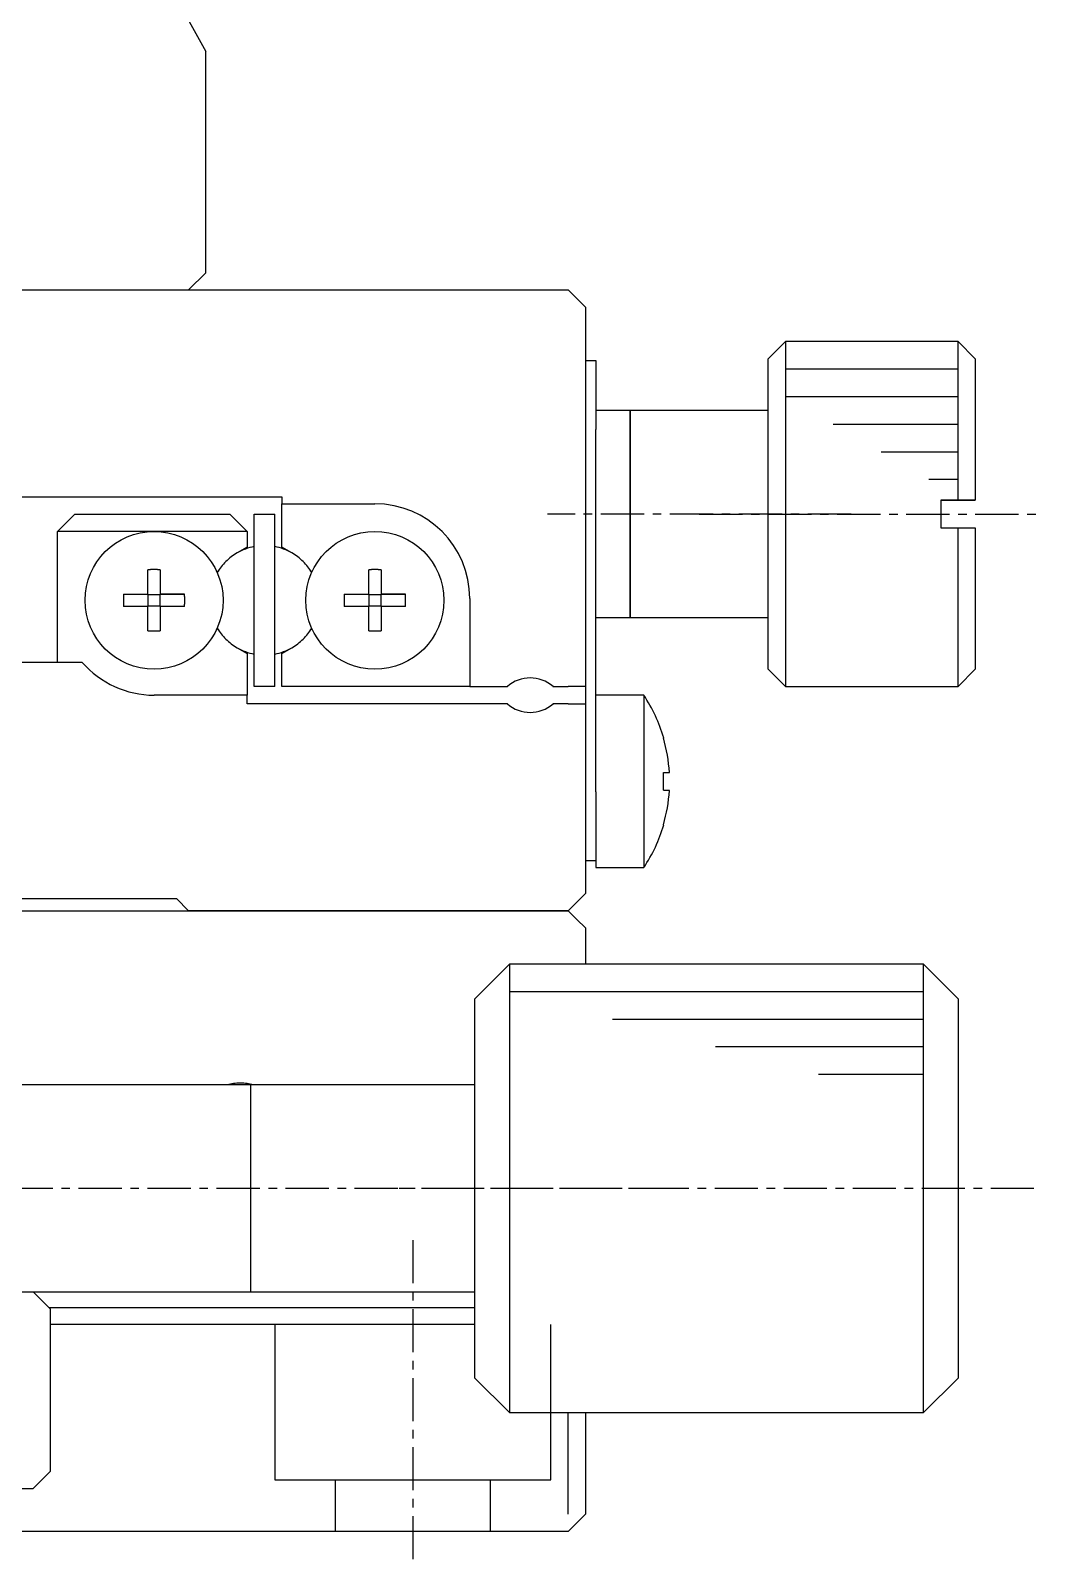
# Model space of a CAD drawing. Extents: x 498 to 751, y 35 to 216.
# Drawn here: x 721.56 to 750.93, y 83.83 to 128.3 of the extents above; entities that cross this region are included whole.
import ezdxf

# ---------------------------------------------------------------- set-up
doc = ezdxf.new("R2010")
doc.units = 0
doc.linetypes.add('CENTER', pattern=[2, 1.25, -0.25, 0.25, -0.25])
doc.layers.get('0').update_dxf_attribs({"linetype": 'CONTINUOUS'})
doc.layers.add('CENTER', color=1, linetype='CENTER')

msp = doc.modelspace()

# ---------------------------------------------------------------- linework, layer by layer
at = {"color": 7, "linetype": 'CONTINUOUS'}
for p, q in [((725.381, 129.961), (726.631, 127.691)), ((726.631, 121.279), (726.631, 127.691)), ((726.631, 121.279), (726.131, 120.779)), ((668.131, 120.779), (737.131, 120.779)), ((672.131, 120.779), (726.131, 120.779)), ((737.381, 120.529), (737.131, 120.779)), ((737.381, 120.529), (737.631, 120.279)), ((737.631, 120.279), (737.631, 109.279)), ((743.431, 119.279), (742.931, 118.779)), ((748.431, 119.279), (743.431, 119.279)), ((743.431, 119.279), (743.431, 109.279)), ((748.431, 114.679), (748.431, 119.279)), ((748.931, 118.779), (748.431, 119.279)), ((737.631, 118.729), (737.931, 118.729)), ((737.931, 118.729), (737.931, 116.729)), ((742.931, 109.779), (742.931, 118.779)), ((748.931, 118.779), (748.931, 114.679)), ((738.931, 117.279), (737.931, 117.279)), ((738.931, 117.279), (738.931, 111.279)), ((738.931, 111.279), (738.931, 117.279)), ((742.931, 117.279), (738.931, 117.279)), ((737.931, 106.229), (737.931, 116.729)), ((712.831, 114.779), (728.831, 114.779)), ((728.831, 114.779), (728.831, 114.579)), ((728.831, 113.323), (728.831, 114.579)), ((728.831, 114.579), (731.531, 114.579)), ((747.931, 114.679), (748.431, 114.679)), ((748.431, 114.679), (747.931, 114.679)), ((747.931, 114.679), (747.931, 113.879)), ((748.431, 114.679), (748.931, 114.679)), ((748.931, 114.679), (748.431, 114.679)), ((722.331, 113.779), (722.831, 114.279)), ((722.831, 114.279), (727.331, 114.279)), ((727.331, 114.279), (727.831, 113.779)), ((728.031, 114.279), (728.631, 114.279)), ((728.031, 109.279), (728.031, 114.279)), ((728.631, 109.279), (728.631, 114.279)), ((747.931, 113.879), (748.431, 113.879)), ((748.431, 113.879), (748.931, 113.879)), ((748.431, 109.279), (748.431, 113.879)), ((748.931, 113.879), (748.931, 109.779)), ((725.131, 113.779), (722.331, 113.779)), ((722.331, 109.979), (722.331, 113.779)), ((727.831, 113.779), (725.131, 113.779)), ((727.831, 113.779), (727.831, 113.323)), ((727.831, 113.323), (727.537, 113.154)), ((729.124, 113.154), (728.831, 113.323)), ((724.951, 111.959), (724.951, 112.665)), ((725.311, 112.665), (725.311, 111.959)), ((731.351, 111.959), (731.351, 112.665)), ((731.711, 112.665), (731.711, 111.959)), ((724.244, 111.959), (724.951, 111.959)), ((724.244, 111.959), (724.951, 111.959)), ((724.961, 111.948), (724.951, 111.959)), ((724.961, 111.609), (724.961, 111.948)), ((724.961, 111.948), (725.3, 111.948)), ((725.3, 111.948), (725.311, 111.959)), ((725.3, 111.948), (725.3, 111.609)), ((725.311, 111.959), (726.017, 111.959)), ((726.017, 111.959), (725.311, 111.959)), ((730.644, 111.959), (731.351, 111.959)), ((730.644, 111.959), (731.351, 111.959)), ((731.361, 111.948), (731.351, 111.959)), ((731.361, 111.609), (731.361, 111.948)), ((731.361, 111.948), (731.7, 111.948)), ((731.7, 111.948), (731.711, 111.959)), ((731.7, 111.948), (731.7, 111.609)), ((731.711, 111.959), (732.417, 111.959)), ((732.417, 111.959), (731.711, 111.959)), ((734.281, 111.829), (734.281, 109.279)), ((724.951, 111.599), (724.244, 111.599)), ((724.961, 111.609), (724.951, 111.599)), ((724.951, 110.892), (724.951, 111.599)), ((725.3, 111.609), (724.961, 111.609)), ((725.3, 111.609), (725.311, 111.599)), ((725.311, 111.599), (725.311, 110.892)), ((726.017, 111.599), (725.311, 111.599)), ((731.351, 111.599), (730.644, 111.599)), ((731.361, 111.609), (731.351, 111.599)), ((731.351, 110.892), (731.351, 111.599)), ((731.7, 111.609), (731.361, 111.609)), ((731.7, 111.609), (731.711, 111.599)), ((731.711, 111.599), (731.711, 110.892)), ((732.417, 111.599), (731.711, 111.599)), ((737.931, 111.279), (738.931, 111.279)), ((738.931, 111.279), (742.931, 111.279)), ((727.537, 110.404), (727.831, 110.234)), ((728.831, 110.234), (729.124, 110.404)), ((723.052, 109.979), (715.331, 109.979)), ((727.831, 110.234), (727.831, 109.029)), ((728.831, 109.279), (728.831, 110.234)), ((742.931, 109.779), (743.431, 109.279)), ((748.431, 109.279), (748.931, 109.779)), ((727.831, 109.029), (725.131, 109.029)), ((727.831, 108.779), (727.831, 109.029)), ((728.631, 109.279), (728.031, 109.279)), ((734.281, 109.279), (728.831, 109.279)), ((734.281, 109.279), (735.369, 109.279)), ((736.692, 109.279), (737.131, 109.279)), ((737.631, 109.279), (737.131, 109.279)), ((737.631, 109.279), (737.631, 108.779)), ((739.322, 109.029), (737.931, 109.029)), ((739.322, 109.029), (739.322, 104.029)), ((743.431, 109.279), (748.431, 109.279)), ((735.369, 108.779), (727.831, 108.779)), ((737.131, 108.779), (736.692, 108.779)), ((737.131, 108.779), (737.631, 108.779)), ((737.631, 108.779), (737.631, 103.279)), ((739.893, 107.787), (739.9, 107.791)), ((739.893, 106.789), (740.066, 106.789)), ((737.931, 106.229), (737.931, 104.229)), ((740.066, 106.269), (739.893, 106.269)), ((739.9, 105.267), (739.893, 105.27)), ((737.931, 104.229), (737.631, 104.229)), ((737.931, 104.229), (737.931, 104.029)), ((737.931, 104.029), (739.322, 104.029)), ((737.631, 103.279), (737.381, 103.029)), ((679.131, 102.779), (726.131, 102.779)), ((712.731, 103.129), (725.781, 103.129)), ((725.781, 103.129), (726.131, 102.779)), ((728.931, 102.779), (726.131, 102.779)), ((726.131, 102.779), (728.931, 102.779)), ((737.131, 102.779), (728.931, 102.779)), ((728.931, 102.779), (737.131, 102.779)), ((737.131, 102.779), (737.381, 103.029)), ((737.381, 102.529), (737.131, 102.779)), ((737.381, 102.529), (737.631, 102.279)), ((737.631, 102.279), (737.631, 101.229)), ((735.431, 101.229), (734.431, 100.229)), ((747.431, 101.229), (735.431, 101.229)), ((735.431, 101.229), (735.431, 94.67)), ((748.431, 100.229), (747.431, 101.229)), ((747.431, 88.229), (747.431, 101.229)), ((734.431, 94.679), (734.431, 100.229)), ((748.431, 100.229), (748.431, 89.229)), ((727.936, 97.729), (718.931, 97.729)), ((734.431, 97.729), (727.926, 97.729)), ((727.931, 91.729), (727.931, 97.729)), ((734.431, 89.229), (734.431, 94.679)), ((735.431, 94.67), (735.431, 88.229)), ((718.931, 91.729), (727.931, 91.729)), ((722.131, 91.229), (721.631, 91.729)), ((727.926, 91.729), (727.931, 91.729)), ((727.931, 91.729), (727.936, 91.729)), ((727.931, 91.729), (734.431, 91.729)), ((722.081, 91.279), (734.431, 91.279)), ((722.131, 86.529), (722.131, 91.229)), ((734.431, 90.779), (722.131, 90.779)), ((734.431, 89.229), (735.431, 88.229)), ((747.431, 88.229), (748.431, 89.229)), ((735.431, 88.229), (747.431, 88.229)), ((737.131, 85.279), (737.131, 88.229)), ((737.631, 88.229), (737.631, 87.479)), ((737.631, 88.229), (737.631, 85.279)), ((737.631, 87.479), (737.631, 85.279)), ((721.631, 86.029), (722.131, 86.529)), ((716.583, 86.029), (721.631, 86.029)), ((737.381, 85.029), (737.131, 84.779)), ((737.631, 85.279), (737.381, 85.029)), ((737.131, 84.779), (668.131, 84.779))]:
    msp.add_line(p, q, dxfattribs=at)
at = {"color": 3, "linetype": 'CONTINUOUS'}
for p, q in [((748.431, 118.479), (743.431, 118.479)), ((748.431, 117.679), (743.431, 117.679)), ((748.431, 116.879), (744.816, 116.879)), ((748.431, 116.079), (746.202, 116.079)), ((748.431, 115.279), (747.588, 115.279)), ((747.431, 100.429), (735.431, 100.429)), ((747.431, 99.629), (738.416, 99.629)), ((747.431, 98.829), (741.402, 98.829)), ((747.431, 98.029), (744.388, 98.029)), ((728.631, 90.779), (728.631, 86.279)), ((736.631, 86.279), (736.631, 90.779)), ((728.631, 86.279), (736.631, 86.279)), ((730.381, 86.279), (730.381, 84.779)), ((734.881, 84.779), (734.881, 86.279))]:
    msp.add_line(p, q, dxfattribs=at)
at = {"color": 7, "linetype": 'CONTINUOUS'}
for points in [[(725.311, 112.666, 0), (725.307, 112.666, 0), (725.305, 112.666, 0), (725.301, 112.666, 0), (725.299, 112.666, 0), (725.297, 112.666, 0), (725.293, 112.666, 0), (725.291, 112.666, 0), (725.287, 112.666, 0), (725.285, 112.666, 0), (725.283, 112.666, 0), (725.279, 112.666, 0), (725.277, 112.666, 0), (725.273, 112.666, 0), (725.271, 112.666, 0), (725.269, 112.666, 0), (725.265, 112.666, 0), (725.263, 112.666, 0), (725.259, 112.666, 0), (725.257, 112.666, 0), (725.255, 112.666, 0), (725.251, 112.666, 0), (725.249, 112.666, 0), (725.245, 112.666, 0), (725.243, 112.666, 0), (725.241, 112.666, 0), (725.237, 112.666, 0), (725.235, 112.666, 0), (725.231, 112.666, 0), (725.229, 112.668, 0), (725.225, 112.668, 0), (725.223, 112.668, 0), (725.221, 112.668, 0), (725.217, 112.668, 0), (725.215, 112.668, 0), (725.211, 112.668, 0), (725.209, 112.668, 0), (725.207, 112.668, 0), (725.203, 112.668, 0), (725.201, 112.668, 0), (725.197, 112.668, 0), (725.195, 112.668, 0), (725.193, 112.668, 0), (725.189, 112.668, 0), (725.187, 112.668, 0), (725.183, 112.668, 0), (725.181, 112.668, 0), (725.179, 112.668, 0), (725.175, 112.668, 0), (725.173, 112.668, 0), (725.169, 112.668, 0), (725.167, 112.668, 0), (725.165, 112.668, 0), (725.161, 112.668, 0), (725.159, 112.668, 0), (725.155, 112.668, 0), (725.153, 112.668, 0), (725.149, 112.668, 0), (725.147, 112.668, 0), (725.145, 112.668, 0), (725.141, 112.668, 0), (725.139, 112.668, 0), (725.135, 112.668, 0), (725.133, 112.668, 0), (725.131, 112.668, 0), (725.127, 112.668, 0), (725.125, 112.668, 0), (725.121, 112.668, 0), (725.119, 112.668, 0), (725.117, 112.668, 0), (725.113, 112.668, 0), (725.111, 112.668, 0), (725.107, 112.668, 0), (725.105, 112.668, 0), (725.103, 112.668, 0), (725.099, 112.668, 0), (725.097, 112.668, 0), (725.093, 112.668, 0), (725.091, 112.668, 0), (725.089, 112.668, 0), (725.085, 112.668, 0), (725.083, 112.668, 0), (725.079, 112.668, 0), (725.077, 112.668, 0), (725.073, 112.668, 0), (725.071, 112.668, 0), (725.069, 112.668, 0), (725.065, 112.668, 0), (725.063, 112.668, 0), (725.059, 112.668, 0), (725.057, 112.668, 0), (725.055, 112.668, 0), (725.051, 112.668, 0), (725.049, 112.668, 0), (725.045, 112.668, 0), (725.043, 112.668, 0), (725.041, 112.668, 0), (725.037, 112.668, 0), (725.035, 112.668, 0), (725.031, 112.668, 0), (725.029, 112.666, 0), (725.027, 112.666, 0), (725.023, 112.666, 0), (725.021, 112.666, 0), (725.017, 112.666, 0), (725.015, 112.666, 0), (725.013, 112.666, 0), (725.009, 112.666, 0), (725.007, 112.666, 0), (725.003, 112.666, 0), (725.001, 112.666, 0), (724.999, 112.666, 0), (724.995, 112.666, 0), (724.993, 112.666, 0), (724.989, 112.666, 0), (724.987, 112.666, 0), (724.983, 112.666, 0), (724.981, 112.666, 0), (724.979, 112.666, 0), (724.975, 112.666, 0), (724.973, 112.666, 0), (724.969, 112.666, 0), (724.967, 112.666, 0), (724.965, 112.666, 0), (724.961, 112.666, 0), (724.959, 112.666, 0), (724.955, 112.666, 0), (724.953, 112.666, 0), (724.951, 112.666, 0)], [(731.711, 112.666, 0), (731.707, 112.666, 0), (731.705, 112.666, 0), (731.701, 112.666, 0), (731.699, 112.666, 0), (731.697, 112.666, 0), (731.693, 112.666, 0), (731.691, 112.666, 0), (731.687, 112.666, 0), (731.685, 112.666, 0), (731.683, 112.666, 0), (731.679, 112.666, 0), (731.677, 112.666, 0), (731.673, 112.666, 0), (731.671, 112.666, 0), (731.669, 112.666, 0), (731.665, 112.666, 0), (731.663, 112.666, 0), (731.659, 112.666, 0), (731.657, 112.666, 0), (731.655, 112.666, 0), (731.651, 112.666, 0), (731.649, 112.666, 0), (731.645, 112.666, 0), (731.643, 112.666, 0), (731.641, 112.666, 0), (731.637, 112.666, 0), (731.635, 112.666, 0), (731.631, 112.666, 0), (731.629, 112.668, 0), (731.625, 112.668, 0), (731.623, 112.668, 0), (731.621, 112.668, 0), (731.617, 112.668, 0), (731.615, 112.668, 0), (731.611, 112.668, 0), (731.609, 112.668, 0), (731.607, 112.668, 0), (731.603, 112.668, 0), (731.601, 112.668, 0), (731.597, 112.668, 0), (731.595, 112.668, 0), (731.593, 112.668, 0), (731.589, 112.668, 0), (731.587, 112.668, 0), (731.583, 112.668, 0), (731.581, 112.668, 0), (731.579, 112.668, 0), (731.575, 112.668, 0), (731.573, 112.668, 0), (731.569, 112.668, 0), (731.567, 112.668, 0), (731.565, 112.668, 0), (731.561, 112.668, 0), (731.559, 112.668, 0), (731.555, 112.668, 0), (731.553, 112.668, 0), (731.549, 112.668, 0), (731.547, 112.668, 0), (731.545, 112.668, 0), (731.541, 112.668, 0), (731.539, 112.668, 0), (731.535, 112.668, 0), (731.533, 112.668, 0), (731.531, 112.668, 0), (731.527, 112.668, 0), (731.525, 112.668, 0), (731.521, 112.668, 0), (731.519, 112.668, 0), (731.517, 112.668, 0), (731.513, 112.668, 0), (731.511, 112.668, 0), (731.507, 112.668, 0), (731.505, 112.668, 0), (731.503, 112.668, 0), (731.499, 112.668, 0), (731.497, 112.668, 0), (731.493, 112.668, 0), (731.491, 112.668, 0), (731.489, 112.668, 0), (731.485, 112.668, 0), (731.483, 112.668, 0), (731.479, 112.668, 0), (731.477, 112.668, 0), (731.473, 112.668, 0), (731.471, 112.668, 0), (731.469, 112.668, 0), (731.465, 112.668, 0), (731.463, 112.668, 0), (731.459, 112.668, 0), (731.457, 112.668, 0), (731.455, 112.668, 0), (731.451, 112.668, 0), (731.449, 112.668, 0), (731.445, 112.668, 0), (731.443, 112.668, 0), (731.441, 112.668, 0), (731.437, 112.668, 0), (731.435, 112.668, 0), (731.431, 112.668, 0), (731.429, 112.666, 0), (731.427, 112.666, 0), (731.423, 112.666, 0), (731.421, 112.666, 0), (731.417, 112.666, 0), (731.415, 112.666, 0), (731.413, 112.666, 0), (731.409, 112.666, 0), (731.407, 112.666, 0), (731.403, 112.666, 0), (731.401, 112.666, 0), (731.399, 112.666, 0), (731.395, 112.666, 0), (731.393, 112.666, 0), (731.389, 112.666, 0), (731.387, 112.666, 0), (731.383, 112.666, 0), (731.381, 112.666, 0), (731.379, 112.666, 0), (731.375, 112.666, 0), (731.373, 112.666, 0), (731.369, 112.666, 0), (731.367, 112.666, 0), (731.365, 112.666, 0), (731.361, 112.666, 0), (731.359, 112.666, 0), (731.355, 112.666, 0), (731.353, 112.666, 0), (731.351, 112.666, 0)], [(724.243, 111.96, 0), (724.243, 111.956, 0), (724.243, 111.954, 0), (724.243, 111.95, 0), (724.243, 111.948, 0), (724.243, 111.946, 0), (724.243, 111.942, 0), (724.243, 111.94, 0), (724.243, 111.936, 0), (724.243, 111.934, 0), (724.243, 111.93, 0), (724.243, 111.928, 0), (724.243, 111.926, 0), (724.243, 111.922, 0), (724.243, 111.92, 0), (724.243, 111.916, 0), (724.243, 111.914, 0), (724.243, 111.912, 0), (724.243, 111.908, 0), (724.243, 111.906, 0), (724.243, 111.902, 0), (724.243, 111.9, 0), (724.243, 111.898, 0), (724.243, 111.894, 0), (724.243, 111.892, 0), (724.243, 111.888, 0), (724.243, 111.886, 0), (724.243, 111.884, 0), (724.243, 111.88, 0), (724.243, 111.878, 0), (724.243, 111.874, 0), (724.243, 111.872, 0), (724.243, 111.87, 0), (724.243, 111.866, 0), (724.243, 111.864, 0), (724.243, 111.86, 0), (724.243, 111.858, 0), (724.243, 111.856, 0), (724.243, 111.852, 0), (724.243, 111.85, 0), (724.241, 111.846, 0), (724.241, 111.844, 0), (724.241, 111.842, 0), (724.241, 111.838, 0), (724.241, 111.836, 0), (724.241, 111.832, 0), (724.241, 111.83, 0), (724.241, 111.826, 0), (724.241, 111.824, 0), (724.241, 111.822, 0), (724.241, 111.818, 0), (724.241, 111.816, 0), (724.241, 111.812, 0), (724.241, 111.81, 0), (724.241, 111.808, 0), (724.241, 111.804, 0), (724.241, 111.802, 0), (724.241, 111.798, 0), (724.241, 111.796, 0), (724.241, 111.794, 0), (724.241, 111.79, 0), (724.241, 111.788, 0), (724.241, 111.784, 0), (724.241, 111.782, 0), (724.241, 111.78, 0), (724.241, 111.776, 0), (724.241, 111.774, 0), (724.241, 111.77, 0), (724.241, 111.768, 0), (724.241, 111.766, 0), (724.241, 111.762, 0), (724.241, 111.76, 0), (724.241, 111.756, 0), (724.241, 111.754, 0), (724.241, 111.75, 0), (724.241, 111.748, 0), (724.241, 111.746, 0), (724.241, 111.742, 0), (724.241, 111.74, 0), (724.241, 111.736, 0), (724.241, 111.734, 0), (724.241, 111.732, 0), (724.241, 111.728, 0), (724.241, 111.726, 0), (724.241, 111.722, 0), (724.241, 111.72, 0), (724.241, 111.718, 0), (724.241, 111.714, 0), (724.241, 111.712, 0), (724.243, 111.708, 0), (724.243, 111.706, 0), (724.243, 111.704, 0), (724.243, 111.7, 0), (724.243, 111.698, 0), (724.243, 111.694, 0), (724.243, 111.692, 0), (724.243, 111.69, 0), (724.243, 111.686, 0), (724.243, 111.684, 0), (724.243, 111.68, 0), (724.243, 111.678, 0), (724.243, 111.674, 0), (724.243, 111.672, 0), (724.243, 111.67, 0), (724.243, 111.666, 0), (724.243, 111.664, 0), (724.243, 111.66, 0), (724.243, 111.658, 0), (724.243, 111.656, 0), (724.243, 111.652, 0), (724.243, 111.65, 0), (724.243, 111.646, 0), (724.243, 111.644, 0), (724.243, 111.642, 0), (724.243, 111.638, 0), (724.243, 111.636, 0), (724.243, 111.632, 0), (724.243, 111.63, 0), (724.243, 111.628, 0), (724.243, 111.624, 0), (724.243, 111.622, 0), (724.243, 111.618, 0), (724.243, 111.616, 0), (724.243, 111.614, 0), (724.243, 111.61, 0), (724.243, 111.608, 0), (724.243, 111.604, 0), (724.243, 111.602, 0), (724.243, 111.6, 0)], [(726.017, 111.6, 0), (726.017, 111.602, 0), (726.017, 111.604, 0), (726.017, 111.608, 0), (726.017, 111.61, 0), (726.017, 111.614, 0), (726.017, 111.616, 0), (726.017, 111.618, 0), (726.017, 111.622, 0), (726.017, 111.624, 0), (726.017, 111.628, 0), (726.017, 111.63, 0), (726.017, 111.632, 0), (726.017, 111.636, 0), (726.017, 111.638, 0), (726.017, 111.642, 0), (726.017, 111.644, 0), (726.017, 111.646, 0), (726.017, 111.65, 0), (726.017, 111.652, 0), (726.017, 111.656, 0), (726.017, 111.658, 0), (726.017, 111.66, 0), (726.017, 111.664, 0), (726.019, 111.666, 0), (726.019, 111.67, 0), (726.019, 111.672, 0), (726.019, 111.674, 0), (726.019, 111.678, 0), (726.019, 111.68, 0), (726.019, 111.684, 0), (726.019, 111.686, 0), (726.019, 111.69, 0), (726.019, 111.692, 0), (726.019, 111.694, 0), (726.019, 111.698, 0), (726.019, 111.7, 0), (726.019, 111.704, 0), (726.019, 111.706, 0), (726.019, 111.708, 0), (726.019, 111.712, 0), (726.019, 111.714, 0), (726.019, 111.718, 0), (726.019, 111.72, 0), (726.019, 111.722, 0), (726.019, 111.726, 0), (726.019, 111.728, 0), (726.019, 111.732, 0), (726.019, 111.734, 0), (726.019, 111.736, 0), (726.019, 111.74, 0), (726.019, 111.742, 0), (726.019, 111.746, 0), (726.019, 111.748, 0), (726.019, 111.75, 0), (726.019, 111.754, 0), (726.019, 111.756, 0), (726.019, 111.76, 0), (726.019, 111.762, 0), (726.019, 111.766, 0), (726.019, 111.768, 0), (726.019, 111.77, 0), (726.019, 111.774, 0), (726.019, 111.776, 0), (726.019, 111.78, 0), (726.019, 111.782, 0), (726.019, 111.784, 0), (726.019, 111.788, 0), (726.019, 111.79, 0), (726.019, 111.794, 0), (726.019, 111.796, 0), (726.019, 111.798, 0), (726.019, 111.802, 0), (726.019, 111.804, 0), (726.019, 111.808, 0), (726.019, 111.81, 0), (726.019, 111.812, 0), (726.019, 111.816, 0), (726.019, 111.818, 0), (726.019, 111.822, 0), (726.019, 111.824, 0), (726.019, 111.826, 0), (726.019, 111.83, 0), (726.019, 111.832, 0), (726.019, 111.836, 0), (726.019, 111.838, 0), (726.019, 111.842, 0), (726.019, 111.844, 0), (726.019, 111.846, 0), (726.019, 111.85, 0), (726.019, 111.852, 0), (726.019, 111.856, 0), (726.019, 111.858, 0), (726.019, 111.86, 0), (726.019, 111.864, 0), (726.019, 111.866, 0), (726.019, 111.87, 0), (726.019, 111.872, 0), (726.019, 111.874, 0), (726.019, 111.878, 0), (726.019, 111.88, 0), (726.019, 111.884, 0), (726.019, 111.886, 0), (726.019, 111.888, 0), (726.019, 111.892, 0), (726.017, 111.894, 0), (726.017, 111.898, 0), (726.017, 111.9, 0), (726.017, 111.902, 0), (726.017, 111.906, 0), (726.017, 111.908, 0), (726.017, 111.912, 0), (726.017, 111.914, 0), (726.017, 111.916, 0), (726.017, 111.92, 0), (726.017, 111.922, 0), (726.017, 111.926, 0), (726.017, 111.928, 0), (726.017, 111.93, 0), (726.017, 111.934, 0), (726.017, 111.936, 0), (726.017, 111.94, 0), (726.017, 111.942, 0), (726.017, 111.946, 0), (726.017, 111.948, 0), (726.017, 111.95, 0), (726.017, 111.954, 0), (726.017, 111.956, 0), (726.017, 111.96, 0)], [(730.643, 111.96, 0), (730.643, 111.956, 0), (730.643, 111.954, 0), (730.643, 111.95, 0), (730.643, 111.948, 0), (730.643, 111.946, 0), (730.643, 111.942, 0), (730.643, 111.94, 0), (730.643, 111.936, 0), (730.643, 111.934, 0), (730.643, 111.93, 0), (730.643, 111.928, 0), (730.643, 111.926, 0), (730.643, 111.922, 0), (730.643, 111.92, 0), (730.643, 111.916, 0), (730.643, 111.914, 0), (730.643, 111.912, 0), (730.643, 111.908, 0), (730.643, 111.906, 0), (730.643, 111.902, 0), (730.643, 111.9, 0), (730.643, 111.898, 0), (730.643, 111.894, 0), (730.643, 111.892, 0), (730.643, 111.888, 0), (730.643, 111.886, 0), (730.643, 111.884, 0), (730.643, 111.88, 0), (730.643, 111.878, 0), (730.643, 111.874, 0), (730.643, 111.872, 0), (730.643, 111.87, 0), (730.643, 111.866, 0), (730.643, 111.864, 0), (730.643, 111.86, 0), (730.643, 111.858, 0), (730.643, 111.856, 0), (730.643, 111.852, 0), (730.643, 111.85, 0), (730.641, 111.846, 0), (730.641, 111.844, 0), (730.641, 111.842, 0), (730.641, 111.838, 0), (730.641, 111.836, 0), (730.641, 111.832, 0), (730.641, 111.83, 0), (730.641, 111.826, 0), (730.641, 111.824, 0), (730.641, 111.822, 0), (730.641, 111.818, 0), (730.641, 111.816, 0), (730.641, 111.812, 0), (730.641, 111.81, 0), (730.641, 111.808, 0), (730.641, 111.804, 0), (730.641, 111.802, 0), (730.641, 111.798, 0), (730.641, 111.796, 0), (730.641, 111.794, 0), (730.641, 111.79, 0), (730.641, 111.788, 0), (730.641, 111.784, 0), (730.641, 111.782, 0), (730.641, 111.78, 0), (730.641, 111.776, 0), (730.641, 111.774, 0), (730.641, 111.77, 0), (730.641, 111.768, 0), (730.641, 111.766, 0), (730.641, 111.762, 0), (730.641, 111.76, 0), (730.641, 111.756, 0), (730.641, 111.754, 0), (730.641, 111.75, 0), (730.641, 111.748, 0), (730.641, 111.746, 0), (730.641, 111.742, 0), (730.641, 111.74, 0), (730.641, 111.736, 0), (730.641, 111.734, 0), (730.641, 111.732, 0), (730.641, 111.728, 0), (730.641, 111.726, 0), (730.641, 111.722, 0), (730.641, 111.72, 0), (730.641, 111.718, 0), (730.641, 111.714, 0), (730.641, 111.712, 0), (730.643, 111.708, 0), (730.643, 111.706, 0), (730.643, 111.704, 0), (730.643, 111.7, 0), (730.643, 111.698, 0), (730.643, 111.694, 0), (730.643, 111.692, 0), (730.643, 111.69, 0), (730.643, 111.686, 0), (730.643, 111.684, 0), (730.643, 111.68, 0), (730.643, 111.678, 0), (730.643, 111.674, 0), (730.643, 111.672, 0), (730.643, 111.67, 0), (730.643, 111.666, 0), (730.643, 111.664, 0), (730.643, 111.66, 0), (730.643, 111.658, 0), (730.643, 111.656, 0), (730.643, 111.652, 0), (730.643, 111.65, 0), (730.643, 111.646, 0), (730.643, 111.644, 0), (730.643, 111.642, 0), (730.643, 111.638, 0), (730.643, 111.636, 0), (730.643, 111.632, 0), (730.643, 111.63, 0), (730.643, 111.628, 0), (730.643, 111.624, 0), (730.643, 111.622, 0), (730.643, 111.618, 0), (730.643, 111.616, 0), (730.643, 111.614, 0), (730.643, 111.61, 0), (730.643, 111.608, 0), (730.643, 111.604, 0), (730.643, 111.602, 0), (730.643, 111.6, 0)], [(732.417, 111.6, 0), (732.417, 111.602, 0), (732.417, 111.604, 0), (732.417, 111.608, 0), (732.417, 111.61, 0), (732.417, 111.614, 0), (732.417, 111.616, 0), (732.417, 111.618, 0), (732.417, 111.622, 0), (732.417, 111.624, 0), (732.417, 111.628, 0), (732.417, 111.63, 0), (732.417, 111.632, 0), (732.417, 111.636, 0), (732.417, 111.638, 0), (732.417, 111.642, 0), (732.417, 111.644, 0), (732.417, 111.646, 0), (732.417, 111.65, 0), (732.417, 111.652, 0), (732.417, 111.656, 0), (732.417, 111.658, 0), (732.417, 111.66, 0), (732.417, 111.664, 0), (732.419, 111.666, 0), (732.419, 111.67, 0), (732.419, 111.672, 0), (732.419, 111.674, 0), (732.419, 111.678, 0), (732.419, 111.68, 0), (732.419, 111.684, 0), (732.419, 111.686, 0), (732.419, 111.69, 0), (732.419, 111.692, 0), (732.419, 111.694, 0), (732.419, 111.698, 0), (732.419, 111.7, 0), (732.419, 111.704, 0), (732.419, 111.706, 0), (732.419, 111.708, 0), (732.419, 111.712, 0), (732.419, 111.714, 0), (732.419, 111.718, 0), (732.419, 111.72, 0), (732.419, 111.722, 0), (732.419, 111.726, 0), (732.419, 111.728, 0), (732.419, 111.732, 0), (732.419, 111.734, 0), (732.419, 111.736, 0), (732.419, 111.74, 0), (732.419, 111.742, 0), (732.419, 111.746, 0), (732.419, 111.748, 0), (732.419, 111.75, 0), (732.419, 111.754, 0), (732.419, 111.756, 0), (732.419, 111.76, 0), (732.419, 111.762, 0), (732.419, 111.766, 0), (732.419, 111.768, 0), (732.419, 111.77, 0), (732.419, 111.774, 0), (732.419, 111.776, 0), (732.419, 111.78, 0), (732.419, 111.782, 0), (732.419, 111.784, 0), (732.419, 111.788, 0), (732.419, 111.79, 0), (732.419, 111.794, 0), (732.419, 111.796, 0), (732.419, 111.798, 0), (732.419, 111.802, 0), (732.419, 111.804, 0), (732.419, 111.808, 0), (732.419, 111.81, 0), (732.419, 111.812, 0), (732.419, 111.816, 0), (732.419, 111.818, 0), (732.419, 111.822, 0), (732.419, 111.824, 0), (732.419, 111.826, 0), (732.419, 111.83, 0), (732.419, 111.832, 0), (732.419, 111.836, 0), (732.419, 111.838, 0), (732.419, 111.842, 0), (732.419, 111.844, 0), (732.419, 111.846, 0), (732.419, 111.85, 0), (732.419, 111.852, 0), (732.419, 111.856, 0), (732.419, 111.858, 0), (732.419, 111.86, 0), (732.419, 111.864, 0), (732.419, 111.866, 0), (732.419, 111.87, 0), (732.419, 111.872, 0), (732.419, 111.874, 0), (732.419, 111.878, 0), (732.419, 111.88, 0), (732.419, 111.884, 0), (732.419, 111.886, 0), (732.419, 111.888, 0), (732.419, 111.892, 0), (732.417, 111.894, 0), (732.417, 111.898, 0), (732.417, 111.9, 0), (732.417, 111.902, 0), (732.417, 111.906, 0), (732.417, 111.908, 0), (732.417, 111.912, 0), (732.417, 111.914, 0), (732.417, 111.916, 0), (732.417, 111.92, 0), (732.417, 111.922, 0), (732.417, 111.926, 0), (732.417, 111.928, 0), (732.417, 111.93, 0), (732.417, 111.934, 0), (732.417, 111.936, 0), (732.417, 111.94, 0), (732.417, 111.942, 0), (732.417, 111.946, 0), (732.417, 111.948, 0), (732.417, 111.95, 0), (732.417, 111.954, 0), (732.417, 111.956, 0), (732.417, 111.96, 0)], [(724.951, 110.892, 0), (724.953, 110.892, 0), (724.955, 110.892, 0), (724.959, 110.892, 0), (724.961, 110.892, 0), (724.965, 110.892, 0), (724.967, 110.892, 0), (724.969, 110.892, 0), (724.973, 110.892, 0), (724.975, 110.892, 0), (724.979, 110.892, 0), (724.981, 110.892, 0), (724.983, 110.892, 0), (724.987, 110.892, 0), (724.989, 110.892, 0), (724.993, 110.892, 0), (724.995, 110.892, 0), (724.999, 110.892, 0), (725.001, 110.892, 0), (725.003, 110.892, 0), (725.007, 110.892, 0), (725.009, 110.892, 0), (725.013, 110.892, 0), (725.015, 110.892, 0), (725.017, 110.892, 0), (725.021, 110.892, 0), (725.023, 110.892, 0), (725.027, 110.892, 0), (725.029, 110.892, 0), (725.031, 110.892, 0), (725.035, 110.892, 0), (725.037, 110.892, 0), (725.041, 110.892, 0), (725.043, 110.892, 0), (725.045, 110.89, 0), (725.049, 110.89, 0), (725.051, 110.89, 0), (725.055, 110.89, 0), (725.057, 110.89, 0), (725.059, 110.89, 0), (725.063, 110.89, 0), (725.065, 110.89, 0), (725.069, 110.89, 0), (725.071, 110.89, 0), (725.073, 110.89, 0), (725.077, 110.89, 0), (725.079, 110.89, 0), (725.083, 110.89, 0), (725.085, 110.89, 0), (725.089, 110.89, 0), (725.091, 110.89, 0), (725.093, 110.89, 0), (725.097, 110.89, 0), (725.099, 110.89, 0), (725.103, 110.89, 0), (725.105, 110.89, 0), (725.107, 110.89, 0), (725.111, 110.89, 0), (725.113, 110.89, 0), (725.117, 110.89, 0), (725.119, 110.89, 0), (725.121, 110.89, 0), (725.125, 110.89, 0), (725.127, 110.89, 0), (725.131, 110.89, 0), (725.133, 110.89, 0), (725.135, 110.89, 0), (725.139, 110.89, 0), (725.141, 110.89, 0), (725.145, 110.89, 0), (725.147, 110.89, 0), (725.149, 110.89, 0), (725.153, 110.89, 0), (725.155, 110.89, 0), (725.159, 110.89, 0), (725.161, 110.89, 0), (725.165, 110.89, 0), (725.167, 110.89, 0), (725.169, 110.89, 0), (725.173, 110.89, 0), (725.175, 110.89, 0), (725.179, 110.89, 0), (725.181, 110.89, 0), (725.183, 110.89, 0), (725.187, 110.89, 0), (725.189, 110.89, 0), (725.193, 110.89, 0), (725.195, 110.89, 0), (725.197, 110.89, 0), (725.201, 110.89, 0), (725.203, 110.89, 0), (725.207, 110.89, 0), (725.209, 110.89, 0), (725.211, 110.89, 0), (725.215, 110.89, 0), (725.217, 110.892, 0), (725.221, 110.892, 0), (725.223, 110.892, 0), (725.225, 110.892, 0), (725.229, 110.892, 0), (725.231, 110.892, 0), (725.235, 110.892, 0), (725.237, 110.892, 0), (725.241, 110.892, 0), (725.243, 110.892, 0), (725.245, 110.892, 0), (725.249, 110.892, 0), (725.251, 110.892, 0), (725.255, 110.892, 0), (725.257, 110.892, 0), (725.259, 110.892, 0), (725.263, 110.892, 0), (725.265, 110.892, 0), (725.269, 110.892, 0), (725.271, 110.892, 0), (725.273, 110.892, 0), (725.277, 110.892, 0), (725.279, 110.892, 0), (725.283, 110.892, 0), (725.285, 110.892, 0), (725.287, 110.892, 0), (725.291, 110.892, 0), (725.293, 110.892, 0), (725.297, 110.892, 0), (725.299, 110.892, 0), (725.301, 110.892, 0), (725.305, 110.892, 0), (725.307, 110.892, 0), (725.311, 110.892, 0)], [(731.351, 110.892, 0), (731.353, 110.892, 0), (731.355, 110.892, 0), (731.359, 110.892, 0), (731.361, 110.892, 0), (731.365, 110.892, 0), (731.367, 110.892, 0), (731.369, 110.892, 0), (731.373, 110.892, 0), (731.375, 110.892, 0), (731.379, 110.892, 0), (731.381, 110.892, 0), (731.383, 110.892, 0), (731.387, 110.892, 0), (731.389, 110.892, 0), (731.393, 110.892, 0), (731.395, 110.892, 0), (731.399, 110.892, 0), (731.401, 110.892, 0), (731.403, 110.892, 0), (731.407, 110.892, 0), (731.409, 110.892, 0), (731.413, 110.892, 0), (731.415, 110.892, 0), (731.417, 110.892, 0), (731.421, 110.892, 0), (731.423, 110.892, 0), (731.427, 110.892, 0), (731.429, 110.892, 0), (731.431, 110.892, 0), (731.435, 110.892, 0), (731.437, 110.892, 0), (731.441, 110.892, 0), (731.443, 110.892, 0), (731.445, 110.89, 0), (731.449, 110.89, 0), (731.451, 110.89, 0), (731.455, 110.89, 0), (731.457, 110.89, 0), (731.459, 110.89, 0), (731.463, 110.89, 0), (731.465, 110.89, 0), (731.469, 110.89, 0), (731.471, 110.89, 0), (731.473, 110.89, 0), (731.477, 110.89, 0), (731.479, 110.89, 0), (731.483, 110.89, 0), (731.485, 110.89, 0), (731.489, 110.89, 0), (731.491, 110.89, 0), (731.493, 110.89, 0), (731.497, 110.89, 0), (731.499, 110.89, 0), (731.503, 110.89, 0), (731.505, 110.89, 0), (731.507, 110.89, 0), (731.511, 110.89, 0), (731.513, 110.89, 0), (731.517, 110.89, 0), (731.519, 110.89, 0), (731.521, 110.89, 0), (731.525, 110.89, 0), (731.527, 110.89, 0), (731.531, 110.89, 0), (731.533, 110.89, 0), (731.535, 110.89, 0), (731.539, 110.89, 0), (731.541, 110.89, 0), (731.545, 110.89, 0), (731.547, 110.89, 0), (731.549, 110.89, 0), (731.553, 110.89, 0), (731.555, 110.89, 0), (731.559, 110.89, 0), (731.561, 110.89, 0), (731.565, 110.89, 0), (731.567, 110.89, 0), (731.569, 110.89, 0), (731.573, 110.89, 0), (731.575, 110.89, 0), (731.579, 110.89, 0), (731.581, 110.89, 0), (731.583, 110.89, 0), (731.587, 110.89, 0), (731.589, 110.89, 0), (731.593, 110.89, 0), (731.595, 110.89, 0), (731.597, 110.89, 0), (731.601, 110.89, 0), (731.603, 110.89, 0), (731.607, 110.89, 0), (731.609, 110.89, 0), (731.611, 110.89, 0), (731.615, 110.89, 0), (731.617, 110.892, 0), (731.621, 110.892, 0), (731.623, 110.892, 0), (731.625, 110.892, 0), (731.629, 110.892, 0), (731.631, 110.892, 0), (731.635, 110.892, 0), (731.637, 110.892, 0), (731.641, 110.892, 0), (731.643, 110.892, 0), (731.645, 110.892, 0), (731.649, 110.892, 0), (731.651, 110.892, 0), (731.655, 110.892, 0), (731.657, 110.892, 0), (731.659, 110.892, 0), (731.663, 110.892, 0), (731.665, 110.892, 0), (731.669, 110.892, 0), (731.671, 110.892, 0), (731.673, 110.892, 0), (731.677, 110.892, 0), (731.679, 110.892, 0), (731.683, 110.892, 0), (731.685, 110.892, 0), (731.687, 110.892, 0), (731.691, 110.892, 0), (731.693, 110.892, 0), (731.697, 110.892, 0), (731.699, 110.892, 0), (731.701, 110.892, 0), (731.705, 110.892, 0), (731.707, 110.892, 0), (731.711, 110.892, 0)], [(739.893, 106.27, 0), (739.893, 106.274, 0), (739.893, 106.278, 0), (739.893, 106.282, 0), (739.893, 106.286, 0), (739.893, 106.29, 0), (739.895, 106.294, 0), (739.895, 106.298, 0), (739.895, 106.302, 0), (739.895, 106.306, 0), (739.895, 106.31, 0), (739.895, 106.314, 0), (739.895, 106.318, 0), (739.895, 106.322, 0), (739.895, 106.326, 0), (739.895, 106.33, 0), (739.895, 106.334, 0), (739.897, 106.338, 0), (739.897, 106.342, 0), (739.897, 106.346, 0), (739.897, 106.35, 0), (739.897, 106.354, 0), (739.897, 106.358, 0), (739.897, 106.362, 0), (739.897, 106.366, 0), (739.897, 106.37, 0), (739.897, 106.374, 0), (739.897, 106.378, 0), (739.897, 106.382, 0), (739.897, 106.386, 0), (739.897, 106.39, 0), (739.897, 106.394, 0), (739.897, 106.4, 0), (739.899, 106.404, 0), (739.899, 106.408, 0), (739.899, 106.412, 0), (739.899, 106.416, 0), (739.899, 106.42, 0), (739.899, 106.424, 0), (739.899, 106.428, 0), (739.899, 106.432, 0), (739.899, 106.436, 0), (739.899, 106.44, 0), (739.899, 106.444, 0), (739.899, 106.448, 0), (739.899, 106.452, 0), (739.899, 106.456, 0), (739.899, 106.46, 0), (739.899, 106.464, 0), (739.899, 106.468, 0), (739.899, 106.472, 0), (739.899, 106.476, 0), (739.899, 106.48, 0), (739.899, 106.484, 0), (739.899, 106.488, 0), (739.899, 106.492, 0), (739.899, 106.496, 0), (739.899, 106.5, 0), (739.899, 106.504, 0), (739.899, 106.508, 0), (739.899, 106.512, 0), (739.899, 106.516, 0), (739.899, 106.52, 0), (739.899, 106.526, 0), (739.899, 106.53, 0), (739.899, 106.534, 0), (739.899, 106.538, 0), (739.899, 106.542, 0), (739.899, 106.546, 0), (739.899, 106.55, 0), (739.899, 106.554, 0), (739.899, 106.558, 0), (739.899, 106.562, 0), (739.899, 106.566, 0), (739.899, 106.57, 0), (739.899, 106.574, 0), (739.899, 106.578, 0), (739.899, 106.582, 0), (739.899, 106.586, 0), (739.899, 106.59, 0), (739.899, 106.594, 0), (739.899, 106.598, 0), (739.899, 106.602, 0), (739.899, 106.606, 0), (739.899, 106.61, 0), (739.899, 106.614, 0), (739.899, 106.618, 0), (739.899, 106.622, 0), (739.899, 106.626, 0), (739.899, 106.63, 0), (739.899, 106.634, 0), (739.899, 106.638, 0), (739.899, 106.642, 0), (739.899, 106.646, 0), (739.899, 106.652, 0), (739.899, 106.656, 0), (739.897, 106.66, 0), (739.897, 106.664, 0), (739.897, 106.668, 0), (739.897, 106.672, 0), (739.897, 106.676, 0), (739.897, 106.68, 0), (739.897, 106.684, 0), (739.897, 106.688, 0), (739.897, 106.692, 0), (739.897, 106.696, 0), (739.897, 106.7, 0), (739.897, 106.704, 0), (739.897, 106.708, 0), (739.897, 106.712, 0), (739.897, 106.716, 0), (739.897, 106.72, 0), (739.895, 106.724, 0), (739.895, 106.728, 0), (739.895, 106.732, 0), (739.895, 106.736, 0), (739.895, 106.74, 0), (739.895, 106.744, 0), (739.895, 106.748, 0), (739.895, 106.752, 0), (739.895, 106.756, 0), (739.895, 106.76, 0), (739.895, 106.764, 0), (739.893, 106.768, 0), (739.893, 106.772, 0), (739.893, 106.776, 0), (739.893, 106.78, 0), (739.893, 106.786, 0), (739.893, 106.79, 0)]]:
    msp.add_polyline3d(points, dxfattribs=at)
for centre in [(725.131, 111.779), (731.531, 111.779)]:
    msp.add_circle(centre, 2, dxfattribs=at)
for centre, radius, start, end in [((731.531, 111.829), 2.75, 0, 90), ((728.331, 111.779), 1.588, 120, 135), ((728.331, 111.779), 1.588, 100.893, 120), ((728.331, 111.779), 1.588, 60, 79.1069), ((728.331, 111.779), 1.588, 45, 60), ((728.445, 111.664), 1.75, 134.9956, 148.1135), ((728.331, 111.779), 1.588, 135, 149.5667), ((728.216, 111.664), 1.75, 31.8865, 45.0044), ((728.331, 111.779), 1.588, 30.4332, 45), ((728.445, 111.894), 1.75, 211.8865, 225.0044), ((728.331, 111.779), 1.588, 210.4333, 225), ((728.331, 111.779), 1.588, 315, 329.5668), ((728.216, 111.894), 1.75, 314.9956, 328.1135), ((728.331, 111.779), 1.588, 225, 240), ((728.331, 111.779), 1.588, 240, 259.107), ((728.331, 111.779), 1.588, 280.8931, 300), ((728.331, 111.779), 1.588, 300, 315), ((725.131, 111.779), 2.75, 220.8852, 270), ((736.031, 108.529), 1, 48.5904, 131.4096), ((735.581, 106.529), 4.5, 16.2858, 33.749), ((736.031, 109.529), 1, 228.5904, 311.4096), ((735.581, 106.529), 4.492, 3.3178, 16.2694), ((735.581, 106.529), 4.492, 343.7306, 356.6822), ((735.581, 106.529), 4.5, 326.251, 343.7142)]:
    msp.add_arc(centre, radius, start, end, dxfattribs=at)
at = {"color": 3, "linetype": 'CONTINUOUS'}
for start, end in [(90, 104.8351), (75.1649, 90)]:
    msp.add_arc((727.631, 96.279), 1.5, start, end, dxfattribs=at)
at = {"layer": 'CENTER', "color": 1, "linetype": 'CENTER'}
for p, q in [((745.331, 114.279), (736.531, 114.279)), ((740.931, 114.279), (750.931, 114.279)), ((740.194, 94.729), (691.033, 94.729)), ((750.631, 94.729), (732.231, 94.729)), ((732.631, 93.229), (732.631, 83.829))]:
    msp.add_line(p, q, dxfattribs=at)

doc.saveas('drawing.dxf')
